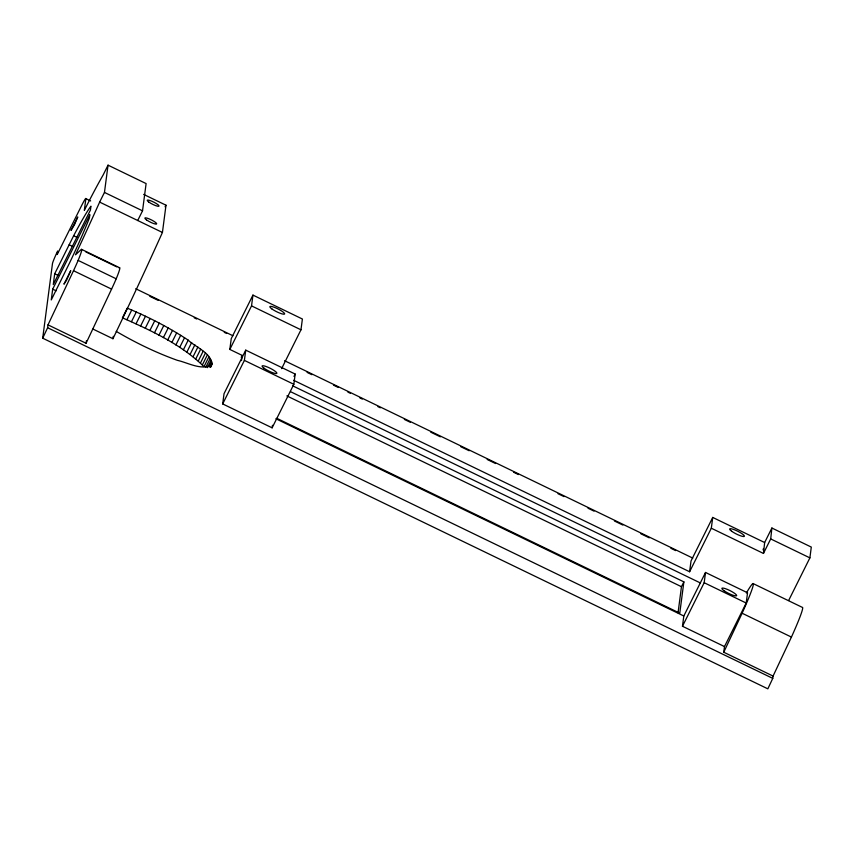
<?xml version="1.0" encoding="UTF-8"?>
<svg xmlns="http://www.w3.org/2000/svg" width="854" height="854" viewBox="0 0 854 854"><rect width="100%" height="100%" fill="white"/><g stroke="black" fill="none" stroke-linecap="round" stroke-linejoin="round"><path stroke-width="1.28" d="M764.65 542.536L712.727 517.428L711.318 528.22L763.465 553.435L764.65 542.536L771.888 528.018L811.3 547.083L809.891 557.875L788.626 600.522M763.465 553.435L770.703 538.927L771.888 528.018M753.014 583.528L802.333 607.375A50.226 3.181 -64.2 0 1 791.434 637.084L773.073 676.08L772.763 678.375L767.842 688.836L42.7 338.195L52.468 263.619A16.141 1.025 -64.2 0 1 56.716 253.04L57.677 251.001L57.218 254.492L81.237 206.316A11.241 0.715 -64.2 0 1 85.87 198.64L90.631 200.946M42.7 338.195L47.621 327.733L48.005 324.862L73.508 270.707A23.165 1.473 -64.2 0 0 78.13 260.395L78.781 258.815A35.729 2.263 -64.2 0 0 81.098 249.624L75.504 254.802L79.048 247.169A329.409 20.88 -64.2 0 0 99.64 202.099L104.466 192.428L108.042 165.164L146.109 183.578L142.533 210.831L137.707 220.513M52.681 289.154L51.261 299.946L69.612 262.84A68.886 4.366 -64.2 0 0 89.392 217.994L89.83 214.632L52.681 289.154L56.161 290.84M54.688 273.782L53.279 284.574L90.439 210.052L90.94 206.198A70.359 4.462 -64.2 0 0 73.647 235.757L54.688 273.782L58.243 275.5M85.87 198.64L84.332 210.362L84.781 209.476A78.771 4.996 -64.2 0 1 103.217 174.846L108.042 165.164M48.005 324.862L86.073 343.276L86.403 340.735M92.937 329.057L112.952 338.728L113.262 336.327M112.952 338.728A329.409 20.88 -64.2 0 0 162.431 232.459L165.996 205.206L143.632 194.392M222.691 403.931L224.036 393.683L245.738 350.14L295.174 374.052L293.84 384.3L272.127 427.833L222.691 403.931L244.393 360.399L245.738 350.14M241.511 360.612L242.184 355.403L229.833 349.425L231.242 338.632L252.944 295.1L302.391 319.012L300.971 329.804L281.617 368.629M229.833 349.425L251.535 305.892L252.944 295.1M272.127 427.833L272.469 425.271M678.055 612.788L681.46 586.709L683.873 581.873L290.477 391.644M683.873 581.873L679.773 613.172L276.781 418.3M724.491 646.574L682.474 626.26L683.808 616.001L705.521 572.468L747.538 592.783L746.204 603.041L724.491 646.574L723.754 652.232L773.073 676.08M293.669 380.297L689.605 571.753L691.025 560.961L712.727 517.428M682.474 626.26L704.176 582.716L705.521 572.468M763.487 548.492L763.081 549.88M210.81 366.921C215.475 354.634 195.054 347.087 188.2 340.138C169.017 327.477 148.468 316.951 127.257 308.155L122.432 317.827C151.318 330.626 181.144 344.29 203.999 366.644L208.824 356.961M86.073 343.276L111.575 289.111A23.165 1.473 -64.2 0 0 116.197 278.799L116.849 277.219A35.729 2.263 -64.2 0 0 119.165 268.028M723.754 652.232L742.115 613.236A50.226 3.181 -64.2 0 0 746.364 593.018M126.915 319.706L131.73 310.023M131.463 321.68L136.288 312.009M136.053 323.751L140.878 314.08M140.675 325.908L145.5 316.236M145.308 328.149L150.123 318.478M149.909 330.445L154.734 320.773M154.467 332.804L159.292 323.132M158.961 335.195L163.787 325.523M163.37 337.629L168.195 327.957M167.672 340.073L172.497 330.402M171.846 342.529L176.661 332.857M175.86 344.973L180.685 335.302M179.714 347.407L184.539 337.736M183.375 349.809L188.2 340.138M186.834 352.168L191.659 342.497M190.068 354.485L194.893 344.802M193.068 356.726L197.893 347.055M195.812 358.893L200.637 349.222M198.288 360.986L203.103 351.314M200.476 362.982L205.302 353.3M202.387 364.861L207.212 355.189M205.835 367.209L210.127 358.616M207.362 367.658L211.119 360.132M209.113 366.889L211.792 361.52M209.999 367.06L212.144 362.758M210.564 367.071L212.166 363.847M241.223 357.335L242.184 355.403M294 376.4L295.174 374.052M689.605 571.753L711.318 528.22M211.877 364.775C201.459 370.775 188.104 362.726 177.408 360.345C156.133 352.723 135.701 342.817 116.219 331.373M104.466 192.428L142.533 210.831M99.64 202.099L162.431 232.459M770.703 538.927L809.891 557.875M251.535 305.892L300.971 329.804M73.647 235.757L77.202 237.476M81.557 249.357L119.624 267.761M85.859 251.93L116.784 266.886M69.163 244.756L72.718 246.475M78.13 260.395L116.197 278.799M135.711 288.737L232.961 335.761M284.585 360.719L692.775 558.1M149.824 296.338L158.225 300.394M194.242 317.816L196.644 318.98M224.26 332.323L226.652 333.487M307.098 372.387L311.891 374.703M333.508 385.154L338.312 387.481M347.909 392.125L350.311 393.278M359.918 397.932L362.32 399.085M377.927 406.632L380.329 407.796M404.337 419.41L410.347 422.314M430.758 432.177L440.354 436.821M460.765 446.695L469.166 450.752M487.175 459.463L495.587 463.53M513.596 472.23L518.389 474.557M558.014 493.719L564.014 496.612M588.022 508.226L594.032 511.13M614.442 520.993L622.844 525.061M640.852 533.771L649.254 537.839M670.87 548.279L675.663 550.606M73.508 270.707L111.575 289.111M244.393 360.399L293.84 384.3M704.176 582.716L746.204 603.041M292.559 385.762L700.429 582.983M742.115 613.236L791.434 637.084M286.859 395.904L681.46 586.709M275.874 418.748L683.808 616.001M47.621 327.733L772.763 678.375M165.068 206.828A78.771 4.996 -64.2 0 1 165.996 205.206M71.095 230.206L74.49 224.719L77.767 216.927L71.095 230.206M64.061 283.976L66.569 280.229L70.733 270.686L64.061 283.976M264.078 368.255A8.252 1.548 26.5 0 0 276.579 373.529A8.252 1.548 26.5 0 0 267.75 367.156A8.252 1.548 26.5 0 0 264.078 368.255M731.632 531.22A8.252 1.548 26.5 0 0 744.133 536.493A8.252 1.548 26.5 0 0 735.305 530.12A8.252 1.548 26.5 0 0 731.632 531.22M723.861 590.584A8.252 1.548 26.5 0 0 736.361 595.857A8.252 1.548 26.5 0 0 727.533 589.484A8.252 1.548 26.5 0 0 723.861 590.584M271.85 308.902A8.252 1.548 26.5 0 0 284.35 314.176A8.252 1.548 26.5 0 0 275.532 307.803A8.252 1.548 26.5 0 0 271.85 308.902M148.809 202.056A6.608 1.238 26.5 0 0 158.812 206.284A6.608 1.238 26.5 0 0 151.756 201.181A6.608 1.238 26.5 0 0 148.809 202.056M146.482 219.873A6.608 1.238 26.5 0 0 156.474 224.09A6.608 1.238 26.5 0 0 149.418 218.987A6.608 1.238 26.5 0 0 146.482 219.873"/></g></svg>
